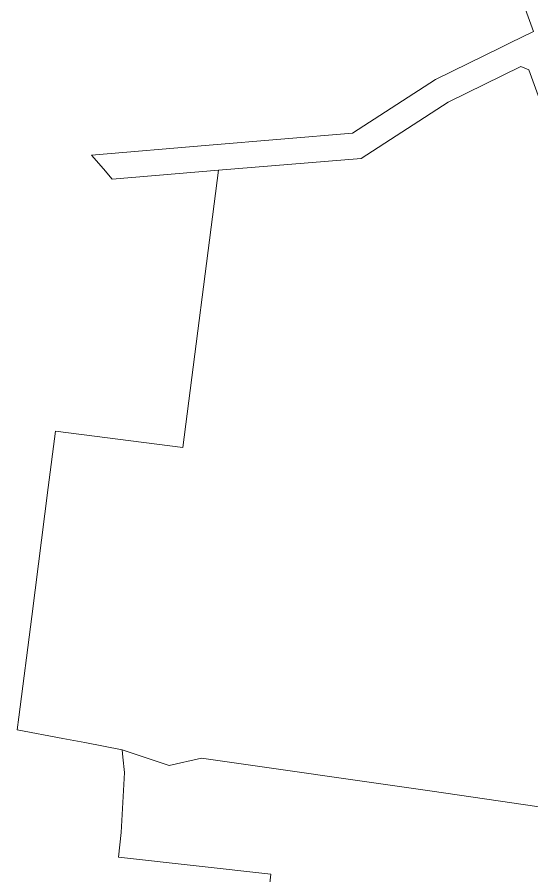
# Model space of a CAD drawing. Header units: metres. Extents: x 294464 to 297158, y 6182000 to 6185311.
# Drawn here: x 294464 to 294865, y 6183132 to 6183802 of the extents above; entities that cross this region are included whole.
import ezdxf

# ---------------------------------------------------------------- set-up
doc = ezdxf.new("R2010")
doc.units = ezdxf.units.M
doc.layers.add('Cadastre Land Parcels_SP_EXT', color=9, linetype='Continuous', lineweight=5)
doc.layers.add('Cadastre Roads_SP_EXT', color=9, linetype='Continuous', lineweight=5)

msp = doc.modelspace()

# ---------------------------------------------------------------- linework, layer by layer
at = {"layer": 'Cadastre Land Parcels_SP_EXT', "linetype": 'Continuous'}
for points in [[(294775.38, 6184042.52), (294866.52, 6183790.59)], [(294907.09, 6183638.92), (294862.98, 6183760.73), (294856.79, 6183763.24), (294800.1, 6183735.52), (294732.12, 6183691.65), (294620.86, 6183682.35), (294593.01, 6183465.82), (294493.78, 6183478.59), (294488.09, 6183434.63), (294475.17, 6183334.04), (294465.08, 6183255.44), (294463.82, 6183245.59), (294499.32, 6183238.85), (294516.71, 6183235.57), (294545.84, 6183230.06), (294582.39, 6183217.65), (294607.72, 6183223.36), (294787.48, 6183197.68), (294984.61, 6183168.69)], [(295131, 6182831.04), (295157.13, 6183145.28), (294984.61, 6183168.69), (294787.48, 6183197.68), (294607.72, 6183223.36), (294582.39, 6183217.65), (294545.84, 6183230.06), (294545.84, 6183230.06), (294546.19, 6183224.35), (294547.5, 6183212.21), (294544.99, 6183165.41), (294542.83, 6183146.09), (294661.71, 6183132.96), (294650.13, 6183028.78)]]:
    msp.add_lwpolyline(points, dxfattribs=at)
at = {"layer": 'Cadastre Roads_SP_EXT', "linetype": 'Continuous'}
msp.add_lwpolyline([(294866.52, 6183790.59), (294848.4, 6183781.77), (294841.72, 6183778.49), (294790.11, 6183753.2), (294725.41, 6183711.28), (294613.56, 6183701.9), (294521.86, 6183694.27), (294531.12, 6183683.46), (294538.01, 6183675.43), (294620.86, 6183682.35), (294732.12, 6183691.65), (294800.11, 6183735.52), (294856.79, 6183763.24), (294862.98, 6183760.73), (294907.09, 6183638.92)], dxfattribs=at)

doc.saveas('drawing.dxf')
